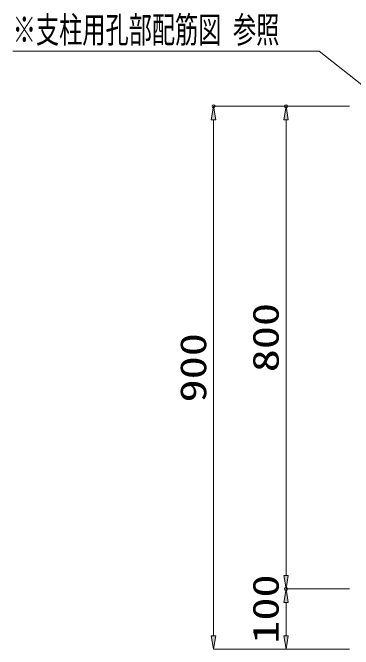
# Model space of a CAD drawing. Units: millimetres, scale not verified. Extents: x 0 to 6300, y 0 to 4455.
# Drawn here: x 3408 to 3972, y 878 to 1933 of the extents above; entities that cross this region are included whole.
import ezdxf
from ezdxf.enums import TextEntityAlignment as Align

# ---------------------------------------------------------------- set-up
doc = ezdxf.new("R2010")
doc.units = ezdxf.units.MM
doc.header["$LTSCALE"] = 10
doc.header["$PDMODE"] = 32
doc.header["$PDSIZE"] = 5
for name, color, linetype, lineweight in [('Defpoints_2', 7, 'Continuous', 13), ('S-Dim', 1, 'Continuous', 13), ('S-Txt', 7, 'Continuous', 13)]:
    doc.layers.add(name, color=color, linetype=linetype, lineweight=lineweight)
doc.styles.add('ＭＳ ゴシック', font='')
doc.styles.get('ＭＳ ゴシック').set_extended_font_data('MS Gothic')

msp = doc.modelspace()

# ---------------------------------------------------------------- hatches: boundary and pattern name
at = {"layer": 'S-Dim'}
for points in [[(3736.75, 1755), (3744.25, 1755), (3740.5, 1777.5)], [(3856.75, 1755), (3864.25, 1755), (3860.5, 1777.5)], [(3856.75, 1000), (3864.25, 1000), (3860.5, 977.5)], [(3856.75, 955), (3864.25, 955), (3860.5, 977.5)], [(3736.75, 900), (3744.25, 900), (3740.5, 877.5)], [(3856.75, 900), (3864.25, 900), (3860.5, 877.5)]]:
    msp.add_hatch(color=256, dxfattribs=at).paths.add_polyline_path(points)

# ---------------------------------------------------------------- linework, layer by layer
at = {"layer": 'Defpoints_2'}
for p in [(3740.5, 1777.5), (3860.5, 1777.5), (3860.5, 977.5)]:
    msp.add_point(p, dxfattribs=at)
at = {"layer": 'S-Dim'}
for p, q in [((3965.5, 1777.5), (3740.5, 1777.5)), ((3965.5, 1777.5), (3860.5, 1777.5)), ((3740.5, 900), (3740.5, 1755)), ((3860.5, 1000), (3860.5, 1755)), ((3965.5, 977.5), (3860.5, 977.5)), ((3965.5, 977.5), (3860.5, 977.5)), ((3860.5, 900), (3860.5, 955)), ((3965.5, 877.5), (3740.5, 877.5)), ((3965.5, 877.5), (3860.5, 877.5))]:
    msp.add_line(p, q, dxfattribs=at)
for points in [[(3736.75, 1755), (3744.25, 1755), (3740.5, 1777.5)], [(3856.75, 1755), (3864.25, 1755), (3860.5, 1777.5)], [(3856.75, 1000), (3864.25, 1000), (3860.5, 977.5)], [(3856.75, 955), (3864.25, 955), (3860.5, 977.5)], [(3736.75, 900), (3744.25, 900), (3740.5, 877.5)], [(3856.75, 900), (3864.25, 900), (3860.5, 877.5)]]:
    msp.add_lwpolyline(points, close=True, dxfattribs=at)
at = {"layer": 'S-Txt'}
for p, q in [((3407.96, 1869.15), (3909.86, 1869.15)), ((3915.26, 1869.15), (3909.86, 1869.15)), ((4037.9, 1771.51), (3915.26, 1869.15))]:
    msp.add_line(p, q, dxfattribs=at)

# ---------------------------------------------------------------- texts
at = {"layer": 'S-Dim', "style": 'ＭＳ ゴシック', "width": 1.3}
for s, p in [('800', (3861.33, 1336.7)), ('900', (3741.33, 1286.7)), ('100', (3861.33, 886.7))]:
    msp.add_text(s, height=43.3, rotation=90, dxfattribs=at).set_placement(p, align=Align.BOTTOM_LEFT)
at = {"layer": 'S-Txt', "style": 'ＭＳ ゴシック', "width": 0.65}
msp.add_text('※支柱用孔部配筋図 参照', height=43.3, dxfattribs=at).set_placement((3407.96, 1869.82), align=Align.BOTTOM_LEFT)

doc.saveas('drawing.dxf')
